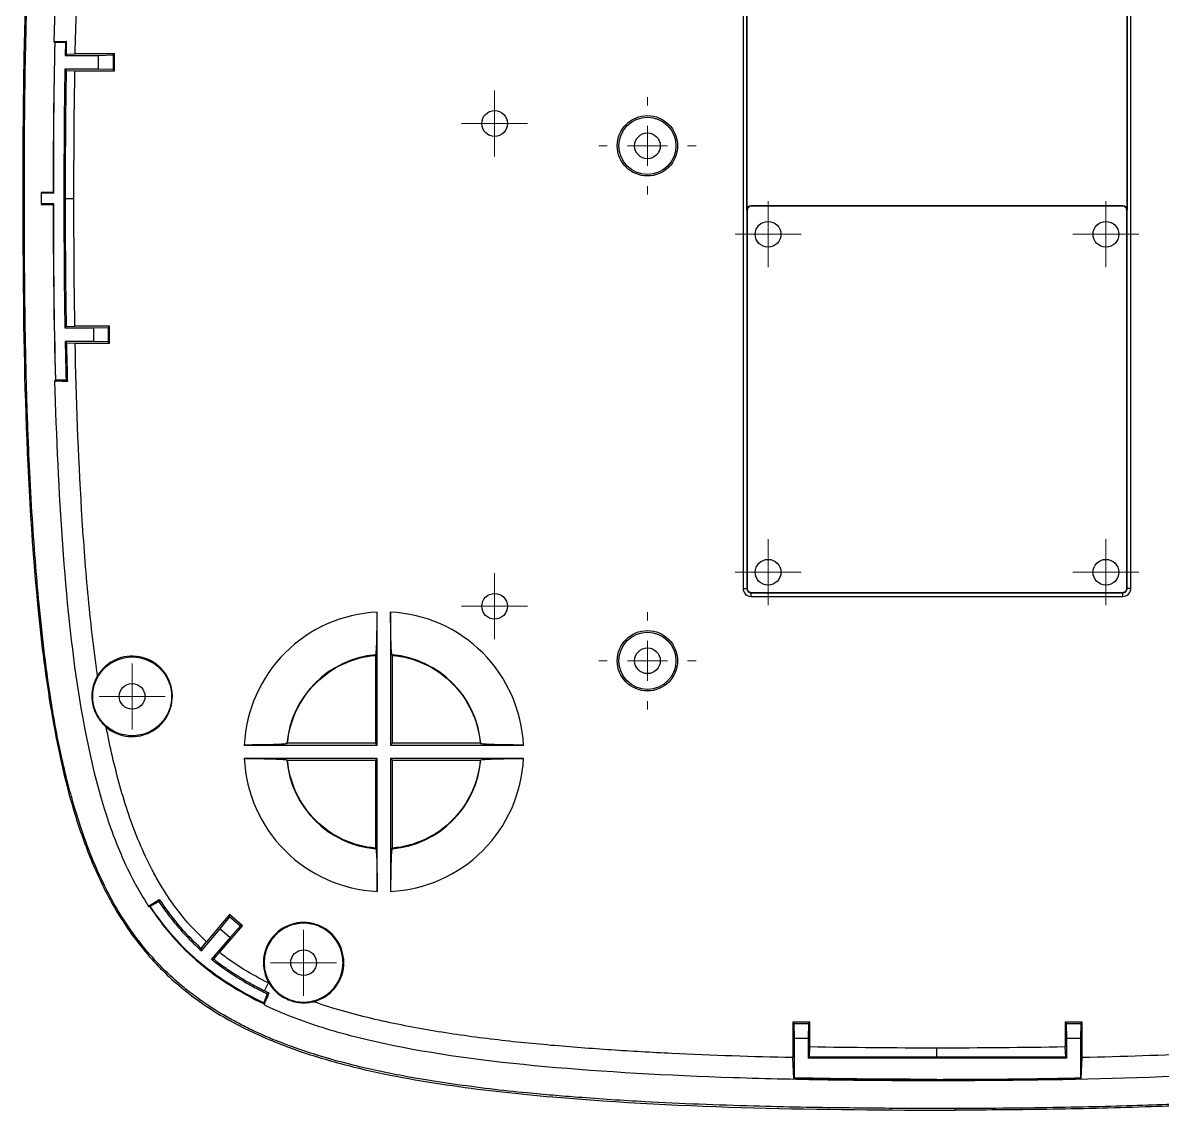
# Model space of a CAD drawing. Header units: millimetres. Extents: x 2884 to 3947, y -242 to 509.
# Drawn here: x 3382.5 to 3524.2, y 102.2 to 237.4 of the extents above; entities that cross this region are included whole.
import ezdxf

# ---------------------------------------------------------------- set-up
doc = ezdxf.new("R2010")
doc.units = ezdxf.units.MM
doc.header["$LTSCALE"] = 16.334999
doc.linetypes.add('点画线', pattern=[18, 12, -2, 2, -2])
doc.layers.add('中心线层', color=1, linetype='点画线', lineweight=18)
doc.layers.add('图框', color=7, linetype='Continuous', lineweight=18)

# ---------------------------------------------------------------- blocks, each defined once
blk = doc.blocks.new('SW_CENTERMARKSYMBOL_30')
at = {"layer": '图框', "color": 0}
for p, q in [((0, 0.5), (0, 0.82)), ((0, 0), (0, 0.5)), ((-0.5, 0), (-0.82, 0)), ((0, 0), (-0.5, 0)), ((0, 0), (0, -0.5)), ((0, 0), (0.5, 0)), ((0.5, 0), (0.82, 0)), ((0, -0.5), (0, -0.82))]:
    blk.add_line(p, q, dxfattribs=at)
blk = doc.blocks.new('SW_CENTERMARKSYMBOL_31')
at = {"layer": '图框', "color": 0}
for p, q in [((0, 0.5), (0, 0.82)), ((0, 0), (0, 0.5)), ((-0.5, 0), (-0.82, 0)), ((0, 0), (-0.5, 0)), ((0, 0), (0, -0.5)), ((0, 0), (0.5, 0)), ((0.5, 0), (0.82, 0)), ((0, -0.5), (0, -0.82))]:
    blk.add_line(p, q, dxfattribs=at)
blk = doc.blocks.new('SW_CENTERMARKSYMBOL_38')
at = {"layer": '图框', "color": 0}
for p, q in [((0, 1), (0, 1.21)), ((0, 0), (0, 0.5)), ((-1, 0), (-1.21, 0)), ((0, 0), (-0.5, 0)), ((0, 0), (0, -0.5)), ((0, 0), (0.5, 0)), ((1, 0), (1.21, 0)), ((0, -1), (0, -1.21))]:
    blk.add_line(p, q, dxfattribs=at)
blk = doc.blocks.new('SW_CENTERMARKSYMBOL_39')
at = {"layer": '图框', "color": 0}
for p, q in [((0, 1), (0, 1.21)), ((0, 0), (0, 0.5)), ((-1, 0), (-1.21, 0)), ((0, 0), (-0.5, 0)), ((0, 0), (0, -0.5)), ((0, 0), (0.5, 0)), ((1, 0), (1.21, 0)), ((0, -1), (0, -1.21))]:
    blk.add_line(p, q, dxfattribs=at)
blk = doc.blocks.new('SW_CENTERMARKSYMBOL_42')
at = {"layer": '图框', "color": 0}
for p, q in [((0, 0.5), (0, 0.82)), ((0, 0), (0, 0.5)), ((-0.5, 0), (-0.82, 0)), ((0, 0), (-0.5, 0)), ((0, 0), (0, -0.5)), ((0, 0), (0.5, 0)), ((0.5, 0), (0.82, 0)), ((0, -0.5), (0, -0.82))]:
    blk.add_line(p, q, dxfattribs=at)
blk = doc.blocks.new('SW_CENTERMARKSYMBOL_43')
at = {"layer": '图框', "color": 0}
for p, q in [((0, 0.5), (0, 0.82)), ((0, 0), (0, 0.5)), ((-0.5, 0), (-0.82, 0)), ((0, 0), (-0.5, 0)), ((0, 0), (0, -0.5)), ((0, 0), (0.5, 0)), ((0.5, 0), (0.82, 0)), ((0, -0.5), (0, -0.82))]:
    blk.add_line(p, q, dxfattribs=at)
blk = doc.blocks.new('SW_CENTERMARKSYMBOL_44')
at = {"layer": '图框', "color": 0}
for p, q in [((0, 0.5), (0, 0.82)), ((0, 0), (0, 0.5)), ((-0.5, 0), (-0.82, 0)), ((0, 0), (-0.5, 0)), ((0, 0), (0, -0.5)), ((0, 0), (0.5, 0)), ((0.5, 0), (0.82, 0)), ((0, -0.5), (0, -0.82))]:
    blk.add_line(p, q, dxfattribs=at)
blk = doc.blocks.new('SW_CENTERMARKSYMBOL_45')
at = {"layer": '图框', "color": 0}
for p, q in [((0, 0.5), (0, 0.82)), ((0, 0), (0, 0.5)), ((-0.5, 0), (-0.82, 0)), ((0, 0), (-0.5, 0)), ((0, 0), (0, -0.5)), ((0, 0), (0.5, 0)), ((0.5, 0), (0.82, 0)), ((0, -0.5), (0, -0.82))]:
    blk.add_line(p, q, dxfattribs=at)
blk = doc.blocks.new('SW_CENTERMARKSYMBOL_49')
at = {"layer": '图框', "color": 0}
for p, q in [((0, 0.5), (0, 0.82)), ((0, 0), (0, 0.5)), ((-0.5, 0), (-0.82, 0)), ((0, 0), (-0.5, 0)), ((0, 0), (0, -0.5)), ((0, 0), (0.5, 0)), ((0.5, 0), (0.82, 0)), ((0, -0.5), (0, -0.82))]:
    blk.add_line(p, q, dxfattribs=at)
blk = doc.blocks.new('SW_CENTERMARKSYMBOL_50')
at = {"layer": '图框', "color": 0}
for p, q in [((0, 0.5), (0, 0.82)), ((0, 0), (0, 0.5)), ((-0.5, 0), (-0.82, 0)), ((0, 0), (-0.5, 0)), ((0, 0), (0, -0.5)), ((0, 0), (0.5, 0)), ((0.5, 0), (0.82, 0)), ((0, -0.5), (0, -0.82))]:
    blk.add_line(p, q, dxfattribs=at)

msp = doc.modelspace()

# ---------------------------------------------------------------- linework, layer by layer
at = {"layer": '中心线层', "color": 7, "linetype": 'Continuous', "lineweight": 25}
for p, q in [((3472.07, 258.08), (3472.07, 167.08)), ((3472.52, 258.08), (3472.52, 167.08)), ((3472.54, 214.08), (3472.54, 258.08)), ((3519.81, 258.08), (3519.81, 214.08)), ((3519.83, 167.08), (3519.83, 258.08)), ((3520.27, 167.08), (3520.27, 258.08)), ((3386.38, 235), (3386.48, 235)), ((3386.48, 235), (3386.53, 234.94)), ((3386.53, 234.94), (3387.8, 234.94)), ((3387.8, 234.94), (3387.77, 233.32)), ((3387.8, 234.94), (3387.96, 235.1)), ((3387.93, 233.48), (3387.77, 233.32)), ((3387.77, 233.32), (3391.89, 233.32)), ((3387.93, 233.48), (3389.02, 233.53)), ((3393.89, 233.53), (3389.02, 233.53)), ((3391.89, 233.32), (3393.73, 233.37)), ((3391.89, 233.32), (3391.89, 231.62)), ((3393.73, 233.37), (3393.89, 233.53)), ((3393.73, 233.37), (3393.73, 231.57)), ((3393.89, 231.41), (3393.89, 233.53)), ((3391.89, 231.62), (3387.74, 231.62)), ((3387.74, 231.62), (3387.9, 231.46)), ((3387.9, 231.46), (3388.98, 231.41)), ((3388.98, 231.41), (3393.89, 231.41)), ((3393.73, 231.57), (3391.89, 231.62)), ((3393.73, 231.57), (3393.89, 231.41)), ((3386.29, 216.29), (3384.78, 216.29)), ((3384.78, 216.29), (3384.84, 216.24)), ((3384.78, 216.29), (3384.78, 214.79)), ((3384.84, 214.85), (3384.84, 216.24)), ((3384.84, 216.24), (3386.35, 216.24)), ((3386.29, 216.29), (3386.35, 216.24)), ((3387.62, 215.53), (3387.78, 215.53)), ((3387.78, 215.53), (3388.87, 215.54)), ((3384.84, 214.85), (3384.78, 214.79)), ((3384.78, 214.79), (3386.29, 214.79)), ((3386.35, 214.85), (3384.84, 214.85)), ((3386.35, 214.85), (3386.29, 214.79)), ((3472.57, 214.08), (3472.54, 214.08)), ((3472.57, 214.08), (3472.57, 167.08)), ((3519.27, 214.61), (3473.07, 214.61)), ((3473.07, 214.61), (3473.07, 214.58)), ((3519.27, 214.58), (3473.07, 214.58)), ((3519.27, 214.58), (3519.27, 214.61)), ((3519.77, 167.08), (3519.77, 214.08)), ((3519.81, 214.08), (3519.77, 214.08)), ((3387.74, 199.47), (3391.28, 199.47)), ((3387.9, 199.62), (3388.98, 199.67)), ((3393.28, 199.67), (3388.98, 199.67)), ((3391.28, 199.47), (3393.12, 199.51)), ((3391.28, 199.47), (3391.28, 197.77)), ((3393.12, 199.51), (3393.28, 199.67)), ((3393.12, 199.51), (3393.12, 197.72)), ((3393.28, 197.56), (3393.28, 199.67)), ((3391.28, 197.77), (3387.77, 197.77)), ((3387.93, 197.61), (3389.02, 197.56)), ((3389.02, 197.56), (3393.28, 197.56)), ((3393.12, 197.72), (3391.28, 197.77)), ((3393.12, 197.72), (3393.28, 197.56)), ((3386.56, 192.88), (3386.46, 192.88)), ((3386.61, 192.94), (3386.56, 192.88)), ((3387.89, 192.94), (3386.61, 192.94)), ((3387.89, 192.94), (3388.05, 192.78)), ((3472.07, 167.08), (3472.52, 167.08)), ((3472.52, 167.08), (3472.57, 167.08)), ((3473.07, 166.58), (3473.07, 166.52)), ((3473.07, 166.58), (3519.27, 166.58)), ((3473.07, 166.08), (3473.07, 166.52)), ((3473.07, 166.52), (3519.27, 166.52)), ((3473.07, 166.08), (3519.27, 166.08)), ((3519.27, 166.52), (3519.27, 166.58)), ((3519.27, 166.08), (3519.27, 166.52)), ((3519.77, 167.08), (3519.83, 167.08)), ((3520.27, 167.08), (3519.83, 167.08)), ((3426.56, 147.61), (3426.56, 164.13)), ((3428.24, 164.13), (3428.24, 147.61)), ((3426.39, 158.82), (3426.34, 158.75)), ((3426.34, 158.75), (3426.34, 147.83)), ((3428.46, 158.75), (3428.41, 158.82)), ((3428.46, 147.83), (3428.46, 158.75)), ((3410.05, 147.61), (3426.56, 147.61)), ((3415.42, 147.83), (3415.35, 147.78)), ((3426.34, 147.83), (3415.42, 147.83)), ((3426.56, 147.61), (3426.34, 147.83)), ((3428.46, 147.83), (3428.24, 147.61)), ((3428.24, 147.61), (3444.76, 147.61)), ((3439.38, 147.83), (3428.46, 147.83)), ((3439.45, 147.78), (3439.38, 147.83)), ((3426.56, 145.94), (3410.05, 145.94)), ((3426.34, 145.72), (3426.56, 145.94)), ((3426.56, 129.42), (3426.56, 145.94)), ((3428.24, 145.94), (3428.24, 129.42)), ((3428.24, 145.94), (3428.46, 145.72)), ((3444.76, 145.94), (3428.24, 145.94)), ((3415.35, 145.76), (3415.42, 145.72)), ((3415.42, 145.72), (3426.34, 145.72)), ((3426.34, 145.72), (3426.34, 134.8)), ((3428.46, 134.8), (3428.46, 145.72)), ((3428.46, 145.72), (3439.38, 145.72)), ((3439.38, 145.72), (3439.45, 145.76)), ((3426.34, 134.8), (3426.39, 134.72)), ((3428.41, 134.72), (3428.46, 134.8)), ((3398.13, 127.58), (3399.47, 128.43)), ((3398.15, 127.55), (3398.24, 127.6)), ((3398.24, 127.6), (3398.35, 127.57)), ((3398.35, 127.57), (3399.41, 128.18)), ((3408.22, 126.53), (3405.36, 123.17)), ((3407.03, 124.76), (3408.24, 126.27)), ((3408.24, 126.27), (3408.22, 126.53)), ((3409.83, 125.15), (3408.22, 126.53)), ((3408.24, 126.27), (3409.57, 125.13)), ((3404.71, 122.04), (3407.03, 124.76)), ((3406.98, 121.81), (3409.83, 125.15)), ((3407.03, 124.76), (3408.28, 123.7)), ((3409.57, 125.13), (3408.28, 123.7)), ((3409.57, 125.13), (3409.83, 125.15)), ((3408.28, 123.7), (3405.97, 120.99)), ((3404.69, 122.31), (3405.36, 123.17)), ((3412.57, 117.07), (3413.05, 118.04)), ((3412.88, 116.71), (3412.46, 115.56)), ((3412.46, 115.56), (3412.5, 115.44)), ((3412.5, 115.44), (3412.47, 115.35)), ((3478.25, 113.15), (3478.25, 108.77)), ((3478.41, 112.99), (3478.25, 113.15)), ((3480.37, 113.15), (3478.25, 113.15)), ((3478.46, 111.15), (3478.41, 112.99)), ((3478.41, 112.99), (3480.21, 112.99)), ((3480.21, 112.99), (3480.16, 111.15)), ((3480.21, 112.99), (3480.37, 113.15)), ((3480.37, 110.09), (3480.37, 113.15)), ((3512.11, 113.15), (3512.11, 110.09)), ((3512.27, 112.99), (3512.11, 113.15)), ((3514.23, 113.15), (3512.11, 113.15)), ((3512.32, 111.15), (3512.27, 112.99)), ((3512.27, 112.99), (3514.07, 112.99)), ((3514.07, 112.99), (3514.02, 111.15)), ((3514.07, 112.99), (3514.23, 113.15)), ((3514.23, 108.78), (3514.23, 113.15)), ((3478.46, 106.24), (3478.46, 111.15)), ((3480.16, 111.15), (3478.46, 111.15)), ((3480.16, 111.15), (3480.16, 108.71)), ((3514.02, 111.15), (3512.32, 111.15)), ((3512.32, 108.71), (3512.32, 111.15)), ((3514.02, 111.15), (3514.02, 106.25)), ((3480.31, 108.86), (3480.37, 110.09)), ((3496.17, 108.86), (3496.17, 109.95)), ((3512.17, 108.86), (3512.11, 110.09)), ((3478.37, 106.15), (3478.25, 108.77)), ((3480.16, 108.71), (3480.31, 108.86)), ((3512.32, 108.71), (3480.16, 108.71)), ((3512.17, 108.86), (3512.32, 108.71)), ((3514.11, 106.16), (3514.23, 108.78)), ((3478.37, 106.16), (3478.46, 106.24)), ((3496.17, 105.98), (3496.17, 106.06)), ((3514.02, 106.25), (3514.11, 106.16)), ((3498.42, 102.43), (3498.42, 102.23))]:
    msp.add_line(p, q, dxfattribs=at)
for points in [[(3386.38, 235.03), (3387.06, 235.06), (3387.96, 235.1)], [(3387.9, 199.62), (3387.82, 199.54), (3387.74, 199.47)], [(3387.77, 197.77), (3387.84, 197.7), (3387.89, 197.65), (3387.93, 197.61)], [(3388.05, 192.78), (3387.37, 192.81), (3386.46, 192.85)], [(3404.69, 122.31), (3404.7, 122.18), (3404.71, 122.04)], [(3405.97, 120.99), (3406.1, 121), (3406.24, 121.01)], [(3406.24, 121.01), (3406.61, 121.41), (3406.98, 121.81)]]:
    msp.add_lwpolyline(points, dxfattribs=at)
for centre, radius in [((3441.17, 224.85), 1.6), ((3460.17, 222.08), 3.75), ((3460.17, 222.08), 3.55), ((3460.17, 222.08), 1.6), ((3475.17, 211.08), 1.6), ((3517.17, 211.08), 1.6), ((3475.17, 169.08), 1.6), ((3517.17, 169.08), 1.6), ((3441.17, 164.85), 1.6), ((3460.17, 158.08), 3.75), ((3460.17, 158.08), 3.55), ((3460.17, 158.08), 1.6), ((3396.1, 153.66), 4.9), ((3396.1, 153.66), 1.6), ((3417.42, 120.56), 1.6)]:
    msp.add_circle(centre, radius, dxfattribs=at)
for centre, radius, start, end in [((3473.07, 214.08), 0.535, 90, 180), ((3473.07, 214.08), 0.5, 90, 180), ((3519.27, 214.08), 0.535, 0, 90), ((3519.27, 214.08), 0.5, 0, 90), ((3473.07, 167.08), 1, 180, 270), ((3473.07, 167.08), 0.554, 180, 270), ((3519.27, 167.08), 1, 270, 0), ((3519.27, 167.08), 0.554, 270, 0), ((3427.4, 146.77), 12.09, 94.7974, 175.2026), ((3427.4, 146.77), 12.09, 4.7974, 85.2026), ((3396.1, 153.66), 5, 229.809, 149.2984), ((3427.4, 146.77), 12.09, 184.7974, 265.2026), ((3427.4, 146.77), 12.09, 274.7974, 355.2026), ((3417.42, 120.56), 5, 284.1057, 210.7926)]:
    msp.add_arc(centre, radius, start, end, dxfattribs=at)
for points, knots in [([(3496.17, 328.86), (3495.07, 328.86), (3492.88, 328.86), (3489.59, 328.84), (3486.3, 328.81), (3483.01, 328.77), (3479.72, 328.71), (3476.44, 328.64), (3473.15, 328.55), (3469.87, 328.45), (3466.59, 328.32), (3463.31, 328.18), (3460.03, 328.02), (3455.39, 327.75), (3449.41, 327.32), (3442.08, 326.63), (3434.77, 325.69), (3428.34, 324.58), (3421.09, 322.92), (3415.11, 321.03), (3409.76, 318.57), (3406.46, 316.73), (3403.34, 314.59), (3401.27, 312.83), (3399.94, 311.56), (3399.15, 310.75), (3398.01, 309.51), (3396.61, 307.79), (3395, 305.53), (3393.29, 302.68), (3391.56, 299.2), (3389.91, 295.09), (3388.42, 290.36), (3387.1, 285.01), (3385.97, 279.06), (3385.03, 272.53), (3384.31, 265.91), (3383.76, 259.38), (3383.36, 253.13), (3383.05, 246.87), (3382.83, 240.61), (3382.66, 234.35), (3382.56, 228.08), (3382.51, 221.81), (3382.51, 217.63), (3382.51, 215.54)], [0, 0, 0, 0, 5647.448412, 11296.266433, 16945.716467, 22595.078932, 28243.653683, 33890.761454, 39535.745327, 45178.051871, 50817.744196, 56454.696686, 62088.778246, 67719.952771, 80372.149444, 93013.023365, 105651.425406, 118308.919761, 126610.111389, 143959.469731, 150472.331505, 156935.868927, 163404.644272, 169910.091216, 170916.939285, 172867.736218, 175751.54277, 179562.596435, 184308.128772, 190015.831931, 196707.154466, 204297.670813, 212799.190078, 222245.228827, 232655.007889, 243983.143665, 256216.797743, 266976.826112, 277732.542681, 288487.575413, 299243.962395, 310002.763189, 320764.947073, 331530.832245, 342300.346637, 342300.346637, 342300.346637, 342300.346637]), ([(3609.84, 215.54), (3609.84, 216.62), (3609.84, 218.73), (3609.83, 221.86), (3609.81, 224.89), (3609.78, 227.81), (3609.74, 230.64), (3609.69, 233.37), (3609.63, 236), (3609.57, 238.53), (3609.49, 240.96), (3609.42, 243.29), (3609.33, 245.52), (3609.24, 247.65), (3609.15, 249.68), (3609.05, 251.61), (3608.95, 253.44), (3608.85, 255.18), (3608.74, 256.81), (3608.63, 258.35), (3608.53, 259.78), (3608.43, 261.12), (3608.33, 262.36), (3608.23, 263.5), (3608.13, 264.54), (3607.85, 267.57), (3607.31, 272.63), (3606.53, 277.94), (3605.7, 282.64), (3605.02, 285.89), (3604, 289.93), (3602.82, 293.94), (3601.07, 298.63), (3598.7, 303.45), (3595.74, 307.93), (3593.18, 310.84), (3591.39, 312.52), (3590.55, 313.26), (3589.51, 314.12), (3588.25, 315.07), (3586.75, 316.12), (3584.99, 317.21), (3582.97, 318.34), (3580.68, 319.46), (3578.13, 320.54), (3575.31, 321.58), (3572.22, 322.55), (3568.86, 323.46), (3565.24, 324.29), (3561.35, 325.04), (3557.23, 325.7), (3552.86, 326.3), (3548.26, 326.82), (3543.41, 327.26), (3538.33, 327.66), (3533.01, 327.99), (3527.45, 328.26), (3521.66, 328.48), (3515.62, 328.65), (3509.35, 328.77), (3502.84, 328.85), (3498.42, 328.86), (3496.17, 328.86)], [0, 0, 0, 0, 8143.010588, 16037.098312, 23681.668755, 31076.241381, 38220.437258, 45113.967347, 51756.621428, 58148.257687, 64288.798747, 70178.432331, 75817.33738, 81205.62497, 86343.418752, 91230.847033, 95868.035813, 100255.102912, 104392.153286, 108279.275562, 111916.53977, 115303.996226, 118441.675464, 121329.589118, 123967.731601, 126356.08256, 144431.066829, 162501.202985, 167056.932915, 180559.912726, 187700.427862, 198628.154184, 212177.78616, 225667.392308, 239186.33339, 252750.116254, 254967.098162, 257776.50023, 261178.978586, 265178.885643, 269786.25013, 275023.671924, 280880.649314, 287318.339712, 294320.443009, 301900.429192, 310074.611589, 318858.779937, 328257.654104, 338254.964344, 348819.018473, 359944.179398, 371646.434158, 383931.079783, 396803.65917, 410267.507361, 424325.148631, 438978.443712, 454228.833916, 470078.06469, 486527.28301, 503577.276808, 503577.276808, 503577.276808, 503577.276808]), ([(3382.7, 215.54), (3382.7, 216.49), (3382.7, 218.54), (3382.71, 221.87), (3382.74, 225.69), (3382.8, 230.79), (3382.92, 237), (3383.12, 243.32), (3383.37, 249.52), (3383.67, 254.97), (3384.02, 260.06), (3384.5, 265.77), (3385.1, 271.61), (3386, 278), (3386.95, 283.3), (3388.15, 288.54), (3389.64, 293.7), (3391.54, 298.74), (3393.66, 302.99), (3396.53, 307.53), (3399.66, 311.2), (3403.35, 314.33), (3407.29, 317.05), (3411.96, 319.46), (3416.43, 321.16), (3419.83, 322.25), (3422.82, 323.08), (3426.25, 323.9), (3429.69, 324.61), (3434.29, 325.41), (3440.07, 326.2), (3445.69, 326.77), (3450.35, 327.18), (3454.67, 327.5), (3460.02, 327.83), (3466.03, 328.11), (3472.05, 328.33), (3478.08, 328.48), (3484.11, 328.59), (3490.14, 328.65), (3494.16, 328.66), (3496.17, 328.66)], [0, 0, 0, 0, 4387.006254, 9549.591619, 15487.247796, 22199.404971, 33267.005772, 44380.144644, 51648.930666, 62115.839396, 69772.169166, 75418.862454, 88754.267139, 97107.076499, 105452.693254, 113782.849073, 122107.394759, 130448.760317, 138824.50929, 144136.260953, 155455.997775, 161042.682411, 166607.126494, 177732.622474, 185406.302929, 188849.223117, 194352.408547, 199811.346452, 205254.236835, 210687.614209, 221543.085304, 232400.800958, 236993.078718, 243267.703829, 252591.777148, 261925.403308, 271268.081182, 280619.119769, 289975.906265, 299334.666793, 308691.418961, 308691.418961, 308691.418961, 308691.418961]), ([(3496.17, 328.66), (3497.23, 328.66), (3499.3, 328.66), (3502.3, 328.64), (3505.13, 328.62), (3507.78, 328.59), (3510.25, 328.55), (3512.55, 328.51), (3514.66, 328.47), (3516.6, 328.42), (3518.36, 328.37), (3519.95, 328.33), (3521.35, 328.28), (3522.58, 328.24), (3523.64, 328.2), (3525.96, 328.12), (3530.99, 327.9), (3536.9, 327.56), (3542.3, 327.15), (3547.02, 326.74), (3551.84, 326.24), (3556.54, 325.61), (3559.53, 325.15), (3562.92, 324.55), (3566.18, 323.89), (3570.13, 322.93), (3573.86, 321.87), (3577.41, 320.63), (3580.67, 319.25), (3583.56, 317.83), (3586.61, 316.02), (3589.1, 314.22), (3590.9, 312.7), (3592.59, 311.12), (3594.76, 308.77), (3597.57, 304.95), (3599.88, 300.72), (3601.6, 296.67), (3602.79, 293.31), (3603.7, 290.26), (3604.45, 287.38), (3605.25, 283.92), (3606.11, 279.46), (3606.77, 275.03), (3607.22, 271.49), (3607.54, 268.57), (3607.98, 264.18), (3608.44, 258.61), (3608.84, 252.15), (3609.12, 246.05), (3609.33, 239.96), (3609.49, 233.86), (3609.59, 227.75), (3609.64, 221.65), (3609.64, 217.58), (3609.64, 215.54)], [0, 0, 0, 0, 6987.179787, 13583.468897, 19789.082931, 25604.243077, 31029.168412, 36064.069713, 40709.144758, 44964.574974, 48830.523336, 52307.133334, 55394.530179, 58092.827725, 60402.105506, 62322.428227, 73434.246326, 93491.186156, 101282.438555, 109074.512409, 124671.82329, 133229.756629, 140267.771286, 144595.143556, 155834.001574, 162173.343511, 171369.511183, 181338.771287, 186884.232554, 194683.311592, 202470.975241, 210233.616268, 214898.521399, 217985.236236, 225447.404887, 235877.922213, 249179.415352, 256999.809514, 264831.885209, 272646.483271, 277974.442259, 284359.383558, 296080.323932, 307812.191106, 313884.946304, 319544.154505, 327112.159946, 342960.320253, 356336.639742, 369716.715903, 383101.931549, 396492.331226, 409886.235861, 423281.161515, 436674.301845, 436674.301845, 436674.301845, 436674.301845]), ([(3398.54, 304.12), (3398.01, 303.33), (3397.47, 302.49), (3396.97, 301.61), (3396.45, 300.69), (3395.95, 299.73), (3395.47, 298.73), (3394.52, 296.73), (3393.67, 294.57), (3392.9, 292.23), (3391.38, 287.55), (3390.2, 282.16), (3389.3, 276.17), (3388.39, 270.18), (3387.76, 263.61), (3387.29, 256.59), (3386.84, 249.74), (3386.55, 242.44), (3386.38, 235)], [0, 0, 0, 0, 3095.818646, 3095.818646, 3095.818646, 6354.888638, 6354.888638, 6354.888638, 12873.028621, 12873.028621, 12873.028621, 25909.308589, 25909.308589, 25909.308589, 38945.588556, 38945.588556, 38945.588556, 51671.697976, 51671.697976, 51671.697976, 51671.697976]), ([(3389.02, 233.53), (3389.11, 237.17), (3389.33, 245.4), (3389.95, 258.22), (3390.92, 267.37), (3391.41, 271.95)], [0, 0, 0, 0, 8045.721407, 18206.88455, 28383.744535, 28383.744535, 28383.744535, 28383.744535]), ([(3387.93, 233.48), (3387.94, 233.75), (3387.94, 234.29), (3387.95, 234.83), (3387.96, 235.1)], [0, 0, 0, 0, 10270.397941, 20454.556596, 20454.556596, 20454.556596, 20454.556596]), ([(3388.87, 215.54), (3388.87, 217.02), (3388.87, 219.97), (3388.89, 225.26), (3388.95, 229.07), (3388.98, 231.41)], [0, 0, 0, 0, 7952.079044, 15904.163783, 28508.827656, 28508.827656, 28508.827656, 28508.827656]), ([(3382.7, 215.54), (3382.66, 215.54), (3382.6, 215.54), (3382.52, 215.54), (3382.51, 215.54), (3382.51, 215.54)], [0, 0, 0, 0, 10237.412736, 10237.412736, 20474.825473, 20474.825473, 20474.825473, 20474.825473]), ([(3382.51, 215.54), (3382.52, 198.7), (3382.73, 181.85), (3384.74, 160.91), (3385.25, 156.73), (3386.61, 148.4), (3387.46, 144.26), (3389.21, 138.18), (3389.88, 136.17), (3391.43, 132.23), (3392.31, 130.31), (3394.32, 126.61), (3395.46, 124.84), (3397.4, 122.31), (3398.09, 121.49), (3399.53, 119.94), (3400.27, 119.19), (3402.61, 117.08), (3404.28, 115.82), (3407.83, 113.55), (3409.72, 112.54), (3412.6, 111.23), (3413.57, 110.82), (3415.52, 110.06), (3418.48, 108.99), (3421.51, 108.14), (3427.63, 106.62), (3431.79, 105.87), (3440.08, 104.69), (3444.23, 104.24), (3456.7, 103.16), (3465.03, 102.76), (3481.71, 102.3), (3490.06, 102.25), (3498.42, 102.23)], [0, 0, 0, 0, 34938.361044, 34938.361044, 43672.951305, 43672.951305, 52407.541566, 52407.541566, 56774.836696, 56774.836696, 61142.131827, 61142.131827, 65509.426957, 65509.426957, 67693.074523, 67693.074523, 69876.722088, 69876.722088, 74244.017218, 74244.017218, 78611.312349, 78611.312349, 80794.959914, 80794.959914, 82978.607479, 87345.90261, 87345.90261, 96080.492871, 96080.492871, 104815.083132, 104815.083132, 122284.263654, 122284.263654, 139753.444176, 139753.444176, 139753.444176, 139753.444176]), ([(3498.41, 102.43), (3497.02, 102.43), (3494.1, 102.44), (3489.51, 102.46), (3484.5, 102.51), (3479.08, 102.59), (3470.81, 102.78), (3461.58, 103.14), (3453.26, 103.68), (3448.39, 104.08), (3443.19, 104.55), (3436.96, 105.28), (3429.74, 106.44), (3424, 107.67), (3418.74, 109.12), (3414.4, 110.65), (3411.14, 112.09), (3408.89, 113.24), (3406.7, 114.48), (3404.5, 115.93), (3402.51, 117.47), (3400.66, 119.08), (3398.61, 121.15), (3396.34, 123.96), (3394.34, 126.96), (3392.33, 130.66), (3390.44, 135.09), (3389.05, 139.38), (3388.02, 143.15), (3387.05, 147.25), (3386.06, 152.58), (3385.18, 158.84), (3384.55, 164.83), (3384.04, 170.73), (3383.62, 176.74), (3383.27, 183.35), (3383, 190.55), (3382.82, 198.35), (3382.72, 206.75), (3382.71, 212.55), (3382.7, 215.54)], [0, 0, 0, 0, 6436.8101, 13518.916794, 21245.565274, 29615.878781, 38628.986719, 59491.98887, 72350.139409, 77210.07687, 82128.012602, 96520.317448, 106220.480906, 115936.514826, 123689.428184, 131424.622524, 137246.86056, 140165.665305, 143084.07543, 148907.37306, 152357.642631, 154708.669391, 160244.230845, 165812.010298, 171382.020957, 176926.274041, 185273.47699, 193631.847371, 197779.048388, 203364.421928, 213105.072739, 222854.5865, 232594.519662, 240976.747175, 250269.267641, 260474.398816, 271594.428159, 283630.899075, 296583.775768, 310450.604238, 310450.604238, 310450.604238, 310450.604238]), ([(3388.98, 199.67), (3388.96, 201.15), (3388.91, 204.1), (3388.87, 209.39), (3388.87, 213.2), (3388.87, 215.54)], [0, 0, 0, 0, 7969.419808, 15938.834702, 28563.718248, 28563.718248, 28563.718248, 28563.718248]), ([(3609.64, 215.54), (3609.64, 214.57), (3609.64, 212.49), (3609.63, 209.19), (3609.6, 205.21), (3609.55, 200.68), (3609.45, 195.62), (3609.27, 189.03), (3608.99, 181.62), (3608.52, 173.51), (3608.06, 167.71), (3607.62, 163.2), (3607.17, 159.09), (3606.46, 153.8), (3605.51, 148.37), (3604.61, 144.34), (3603.9, 141.56), (3603.15, 138.91), (3602.18, 135.97), (3601.15, 133.35), (3600.31, 131.45), (3598.97, 128.65), (3597.14, 125.51), (3594.64, 122.21), (3592.56, 119.91), (3590.26, 117.8), (3586.98, 115.26), (3583.4, 113.14), (3579.66, 111.39), (3576.77, 110.24), (3573.84, 109.24), (3571.07, 108.42), (3568.11, 107.65), (3564.16, 106.76), (3559.01, 105.82), (3553.83, 105.1), (3549.82, 104.64), (3547.56, 104.41), (3546.07, 104.27), (3544.83, 104.15), (3543.1, 104), (3540.86, 103.82), (3538.13, 103.62), (3534.9, 103.41), (3531.17, 103.21), (3526.94, 103.01), (3522.2, 102.83), (3516.97, 102.67), (3511.23, 102.55), (3504.99, 102.46), (3500.66, 102.44), (3498.41, 102.43)], [0, 0, 0, 0, 6199.839712, 13193.31999, 20979.900362, 31532.223414, 41946.762709, 53177.509507, 73376.7813, 89100.401505, 104800.189012, 110341.052177, 117927.671729, 131080.848681, 144225.005836, 152947.05866, 157346.420147, 162401.147307, 170450.486687, 177018.520632, 180315.516488, 183625.491926, 196770.945676, 203307.100084, 209868.746746, 216488.117831, 223098.962939, 236213.129923, 242794.296137, 249377.833, 255940.258796, 262450.661447, 267764.49555, 275349.059221, 288190.692928, 301015.618398, 308588.088644, 313842.897255, 315433.467548, 318075.325483, 321769.057582, 326515.591135, 332316.240248, 339172.687724, 347086.86142, 356060.672624, 366095.618761, 377193.807344, 389355.337306, 402577.0381, 416852.79354, 416852.79354, 416852.79354, 416852.79354]), ([(3609.84, 215.54), (3609.84, 214.43), (3609.84, 212.22), (3609.83, 208.93), (3609.81, 205.71), (3609.77, 202.54), (3609.72, 199.42), (3609.66, 196.37), (3609.59, 193.37), (3609.5, 190.43), (3609.41, 187.55), (3609.3, 184.73), (3609.18, 181.96), (3609.05, 179.25), (3608.9, 176.6), (3608.73, 174.01), (3608.55, 171.48), (3608.36, 169.01), (3608.15, 166.59), (3607.92, 164.24), (3607.68, 161.95), (3607.42, 159.72), (3607.15, 157.55), (3606.86, 155.44), (3606.55, 153.39), (3606.22, 151.4), (3605.88, 149.47), (3605.51, 147.6), (3605.13, 145.79), (3604.73, 144.04), (3604.31, 142.35), (3603.87, 140.72), (3603.41, 139.15), (3602.93, 137.64), (3602.44, 136.19), (3601.93, 134.8), (3601.41, 133.49), (3600.88, 132.23), (3600.34, 131.05), (3599.8, 129.93), (3599.26, 128.88), (3598.72, 127.9), (3598.19, 126.98), (3597.66, 126.12), (3597.15, 125.32), (3596.64, 124.59), (3596.16, 123.91), (3595.69, 123.29), (3595.25, 122.72), (3594.84, 122.21), (3594.46, 121.76), (3594.11, 121.35), (3593.8, 121), (3593.52, 120.69), (3593.28, 120.44), (3593.08, 120.23), (3592.92, 120.06), (3592.8, 119.94), (3592.72, 119.86), (3591.74, 118.87), (3589.75, 117.08), (3586.49, 114.74), (3583.03, 112.74), (3579.43, 111.05), (3575.81, 109.66), (3572.22, 108.53), (3568.67, 107.58), (3565.09, 106.77), (3560.31, 105.85), (3554.3, 104.94), (3548.46, 104.29), (3542.02, 103.69), (3536.45, 103.29), (3529.37, 102.91), (3523.29, 102.66), (3516.7, 102.46), (3510.61, 102.34), (3504.51, 102.26), (3500.45, 102.24), (3498.42, 102.23)], [0, 0, 0, 0, 11111.662962, 22031.473346, 32759.486641, 43295.786955, 53640.483645, 63793.707746, 73755.608247, 83526.507698, 93109.126332, 102503.124334, 111707.059714, 120719.748571, 129540.248994, 138167.843144, 146602.017958, 154842.444919, 162888.941741, 170740.242928, 178396.651555, 185859.685743, 193130.877228, 200211.747808, 207103.379746, 213805.988044, 220321.017819, 226650.082975, 232794.82161, 238756.836834, 244538.423177, 250153.59086, 255599.880869, 260869.457037, 265956.254502, 270855.72106, 275564.571169, 280080.554905, 284402.244032, 288525.517804, 292449.305847, 296176.994619, 299711.328753, 303054.373409, 306207.623414, 309172.183009, 311944.544159, 314521.165556, 316899.507768, 319077.847482, 321055.110489, 322830.723836, 324404.486948, 325776.461089, 326946.823673, 327915.68382, 328683.588788, 329251.001327, 329618.240648, 329785.50323, 343082.466723, 356341.358521, 369634.842447, 382866.377055, 396001.60126, 408216.880602, 420410.800085, 432603.689503, 444792.659618, 469009.145593, 493161.04094, 503314.637251, 533519.088714, 548836.277736, 573963.870496, 594232.41123, 614497.76559, 634759.985478, 655018.619499, 655018.619499, 655018.619499, 655018.619499]), ([(3387.93, 197.61), (3387.94, 197.19), (3387.96, 196.34), (3388, 194.74), (3388.03, 193.55), (3388.05, 192.78)], [0, 0, 0, 0, 7480.24329, 14960.504307, 28602.68085, 28602.68085, 28602.68085, 28602.68085]), ([(3391.8, 156.21), (3391.31, 159.64), (3390.92, 163.07), (3390.28, 169.95), (3390.03, 173.4), (3389.41, 183.74), (3389.16, 190.65), (3389.02, 197.56)], [0, 0, 0, 0, 7166.643734, 7166.643734, 14333.287467, 14333.287467, 28666.574934, 28666.574934, 28666.574934, 28666.574934]), ([(3386.46, 192.88), (3386.66, 185.85), (3386.96, 178.98), (3387.43, 172.53), (3387.9, 165.92), (3388.54, 159.73), (3389.43, 154.08), (3390.31, 148.42), (3391.45, 143.32), (3392.9, 138.86), (3393.63, 136.64), (3394.44, 134.57), (3395.33, 132.65), (3395.78, 131.68), (3396.25, 130.76), (3396.75, 129.87), (3397.2, 129.07), (3397.68, 128.29), (3398.15, 127.55)], [0, 0, 0, 0, 12947.700233, 12947.700233, 12947.700233, 26210.086302, 26210.086302, 26210.086302, 39472.472372, 39472.472372, 39472.472372, 46103.665407, 46103.665407, 46103.665407, 49419.261925, 49419.261925, 49419.261925, 52422.22441, 52422.22441, 52422.22441, 52422.22441]), ([(3472.57, 167.08), (3472.57, 167.06), (3472.57, 167.02), (3472.59, 166.95), (3472.61, 166.88), (3472.65, 166.8), (3472.71, 166.72), (3472.79, 166.66), (3472.88, 166.61), (3472.98, 166.58), (3473.04, 166.58), (3473.07, 166.58)], [0, 0, 0, 0, 6295.468354, 12552.469822, 18871.212688, 29057.479261, 39297.417417, 49483.708096, 59723.670482, 69138.924494, 78580.326589, 78580.326589, 78580.326589, 78580.326589]), ([(3519.27, 166.58), (3519.29, 166.58), (3519.33, 166.58), (3519.4, 166.59), (3519.47, 166.62), (3519.55, 166.66), (3519.63, 166.72), (3519.69, 166.8), (3519.74, 166.89), (3519.77, 166.98), (3519.77, 167.05), (3519.77, 167.08)], [0, 0, 0, 0, 6382.411263, 12725.824397, 19131.831603, 29458.77455, 39840.130303, 50167.097688, 60548.478005, 70093.7604, 79665.551996, 79665.551996, 79665.551996, 79665.551996]), ([(3426.56, 164.13), (3422.25, 163.92), (3418.17, 162.11), (3412.06, 156.01), (3410.25, 151.92), (3410.05, 147.61)], [0, 0, 0, 0, 18459.094999, 18459.094999, 36918.189998, 36918.189998, 36918.189998, 36918.189998]), ([(3426.39, 158.82), (3426.4, 158.84), (3426.41, 158.89), (3426.43, 159.02), (3426.44, 159.06), (3426.45, 159.18), (3426.45, 159.24), (3426.47, 159.45), (3426.48, 159.62), (3426.5, 160.01), (3426.51, 160.24), (3426.52, 160.72), (3426.53, 160.98), (3426.54, 161.55), (3426.55, 161.85), (3426.56, 162.47), (3426.56, 162.79), (3426.56, 163.45), (3426.56, 163.79), (3426.56, 164.13)], [0, 0, 0, 0, 9696.769977, 9696.769977, 14545.154965, 14545.154965, 19393.539954, 19393.539954, 29090.309931, 29090.309931, 38787.079908, 38787.079908, 48483.849885, 48483.849885, 58180.619862, 58180.619862, 67877.389838, 67877.389838, 77574.159815, 77574.159815, 77574.159815, 77574.159815]), ([(3428.41, 158.82), (3428.4, 158.84), (3428.39, 158.89), (3428.37, 159.02), (3428.37, 159.06), (3428.36, 159.18), (3428.35, 159.24), (3428.33, 159.45), (3428.32, 159.62), (3428.31, 160.01), (3428.3, 160.24), (3428.28, 160.72), (3428.27, 160.98), (3428.26, 161.55), (3428.25, 161.85), (3428.25, 162.47), (3428.24, 162.79), (3428.24, 163.45), (3428.24, 163.79), (3428.24, 164.13)], [0, 0, 0, 0, 9702.09924, 9702.09924, 14553.148861, 14553.148861, 19404.198481, 19404.198481, 29106.297721, 29106.297721, 38808.396962, 38808.396962, 48510.496202, 48510.496202, 58212.595443, 58212.595443, 67914.694683, 67914.694683, 77616.793924, 77616.793924, 77616.793924, 77616.793924]), ([(3444.76, 147.61), (3444.55, 151.92), (3442.74, 156.01), (3436.63, 162.11), (3432.55, 163.92), (3428.24, 164.13)], [0, 0, 0, 0, 18596.157089, 18596.157089, 37192.314177, 37192.314177, 37192.314177, 37192.314177]), ([(3415.42, 147.83), (3415.55, 149.22), (3415.92, 150.59), (3417.1, 153.13), (3417.91, 154.29), (3419.89, 156.26), (3421.05, 157.08), (3423.58, 158.26), (3424.95, 158.63), (3426.34, 158.75)], [0, 0, 0, 0, 9248.329028, 9248.329028, 18496.658057, 18496.658057, 27744.987085, 27744.987085, 36993.316113, 36993.316113, 36993.316113, 36993.316113]), ([(3428.46, 158.75), (3429.85, 158.63), (3431.22, 158.26), (3433.75, 157.08), (3434.91, 156.26), (3436.89, 154.29), (3437.7, 153.13), (3438.89, 150.59), (3439.25, 149.22), (3439.38, 147.83)], [0, 0, 0, 0, 9288.777526, 9288.777526, 18577.555053, 18577.555053, 27866.332579, 27866.332579, 37155.110106, 37155.110106, 37155.110106, 37155.110106]), ([(3392.88, 149.84), (3392.7, 150), (3392.53, 150.17), (3392.28, 150.46), (3392.2, 150.57), (3392.03, 150.79), (3391.95, 150.91), (3391.8, 151.15), (3391.73, 151.29), (3391.6, 151.56), (3391.53, 151.71), (3391.41, 152.01), (3391.36, 152.17), (3391.27, 152.5), (3391.24, 152.67), (3391.18, 153.01), (3391.16, 153.17), (3391.14, 153.51), (3391.13, 153.68), (3391.15, 154.17), (3391.19, 154.48), (3391.31, 155.05), (3391.39, 155.31), (3391.58, 155.79), (3391.69, 156.01), (3391.8, 156.21)], [0, 0, 0, 0, 12598.546083, 12598.546083, 18897.819125, 18897.819125, 25197.092167, 25197.092167, 31496.365209, 31496.365209, 37795.63825, 37795.63825, 44094.911292, 44094.911292, 50394.184334, 50394.184334, 56693.457376, 56693.457376, 62992.730417, 62992.730417, 75591.276501, 75591.276501, 88189.822584, 88189.822584, 100788.368668, 100788.368668, 100788.368668, 100788.368668]), ([(3405.36, 123.17), (3404.42, 124.02), (3403.55, 124.91), (3401.93, 126.81), (3401.19, 127.81), (3400.15, 129.37), (3399.82, 129.9), (3399.18, 130.99), (3398.88, 131.54), (3398.01, 133.2), (3397.48, 134.33), (3396.04, 137.78), (3395.25, 140.14), (3393.91, 144.94), (3393.35, 147.38), (3392.88, 149.84)], [0, 0, 0, 0, 7636.22907, 7636.22907, 15272.45814, 15272.45814, 19090.572675, 19090.572675, 22908.68721, 22908.68721, 30544.91628, 30544.91628, 45817.374421, 45817.374421, 61089.832561, 61089.832561, 61089.832561, 61089.832561]), ([(3415.35, 147.78), (3415.33, 147.77), (3415.28, 147.76), (3415.16, 147.74), (3415.11, 147.74), (3415, 147.73), (3414.94, 147.72), (3414.72, 147.71), (3414.55, 147.7), (3414.16, 147.68), (3413.94, 147.67), (3413.45, 147.65), (3413.19, 147.65), (3412.63, 147.63), (3412.32, 147.63), (3411.7, 147.62), (3411.38, 147.62), (3410.72, 147.61), (3410.38, 147.61), (3410.05, 147.61)], [0, 0, 0, 0, 9676.772231, 9676.772231, 14515.158347, 14515.158347, 19353.544463, 19353.544463, 29030.316694, 29030.316694, 38707.088925, 38707.088925, 48383.861157, 48383.861157, 58060.633388, 58060.633388, 67737.405619, 67737.405619, 77414.17785, 77414.17785, 77414.17785, 77414.17785]), ([(3444.76, 147.61), (3444.42, 147.61), (3444.09, 147.61), (3443.59, 147.61), (3443.43, 147.62), (3443.11, 147.62), (3442.95, 147.62), (3442.48, 147.63), (3442.18, 147.63), (3441.62, 147.65), (3441.35, 147.65), (3440.86, 147.67), (3440.65, 147.68), (3440.25, 147.7), (3440.08, 147.71), (3439.8, 147.73), (3439.69, 147.74), (3439.52, 147.76), (3439.47, 147.77), (3439.45, 147.78)], [0, 0, 0, 0, 9755.543821, 9755.543821, 14633.315732, 14633.315732, 19511.087643, 19511.087643, 29266.631464, 29266.631464, 39022.175285, 39022.175285, 48777.719107, 48777.719107, 58533.262928, 58533.262928, 68288.806749, 68288.806749, 78044.350571, 78044.350571, 78044.350571, 78044.350571]), ([(3410.05, 145.94), (3410.38, 145.94), (3410.72, 145.94), (3411.21, 145.93), (3411.37, 145.93), (3411.69, 145.93), (3411.85, 145.93), (3412.32, 145.92), (3412.62, 145.91), (3413.18, 145.9), (3413.45, 145.89), (3413.94, 145.88), (3414.16, 145.87), (3414.55, 145.85), (3414.72, 145.84), (3415, 145.82), (3415.12, 145.81), (3415.28, 145.79), (3415.33, 145.77), (3415.35, 145.76)], [0, 0, 0, 0, 9672.62838, 9672.62838, 14508.94257, 14508.94257, 19345.25676, 19345.25676, 29017.88514, 29017.88514, 38690.51352, 38690.51352, 48363.1419, 48363.1419, 58035.77028, 58035.77028, 67708.39866, 67708.39866, 77381.02704, 77381.02704, 77381.02704, 77381.02704]), ([(3410.05, 145.94), (3410.25, 141.62), (3412.06, 137.54), (3418.17, 131.43), (3422.25, 129.63), (3426.56, 129.42)], [0, 0, 0, 0, 18507.279017, 18507.279017, 37014.558034, 37014.558034, 37014.558034, 37014.558034]), ([(3428.24, 129.42), (3432.55, 129.63), (3436.63, 131.43), (3442.74, 137.54), (3444.55, 141.62), (3444.76, 145.94)], [0, 0, 0, 0, 18644.399279, 18644.399279, 37288.798557, 37288.798557, 37288.798557, 37288.798557]), ([(3439.45, 145.76), (3439.47, 145.77), (3439.52, 145.79), (3439.64, 145.8), (3439.69, 145.81), (3439.8, 145.82), (3439.87, 145.82), (3440.08, 145.84), (3440.25, 145.85), (3440.64, 145.87), (3440.86, 145.88), (3441.35, 145.89), (3441.61, 145.9), (3442.18, 145.91), (3442.48, 145.92), (3443.1, 145.93), (3443.42, 145.93), (3444.08, 145.94), (3444.42, 145.94), (3444.76, 145.94)], [0, 0, 0, 0, 9755.66843, 9755.66843, 14633.502646, 14633.502646, 19511.336861, 19511.336861, 29267.005291, 29267.005291, 39022.673722, 39022.673722, 48778.342152, 48778.342152, 58534.010582, 58534.010582, 68289.679013, 68289.679013, 78045.347443, 78045.347443, 78045.347443, 78045.347443]), ([(3426.34, 134.8), (3424.95, 134.92), (3423.58, 135.29), (3421.05, 136.47), (3419.89, 137.28), (3417.91, 139.26), (3417.1, 140.42), (3415.92, 142.95), (3415.55, 144.32), (3415.42, 145.72)], [0, 0, 0, 0, 9272.311377, 9272.311377, 18544.622755, 18544.622755, 27816.934132, 27816.934132, 37089.24551, 37089.24551, 37089.24551, 37089.24551]), ([(3439.38, 145.72), (3439.25, 144.32), (3438.89, 142.95), (3437.7, 140.42), (3436.89, 139.26), (3434.91, 137.28), (3433.75, 136.47), (3431.22, 135.29), (3429.85, 134.92), (3428.46, 134.8)], [0, 0, 0, 0, 9312.760929, 9312.760929, 18625.521859, 18625.521859, 27938.282788, 27938.282788, 37251.043717, 37251.043717, 37251.043717, 37251.043717]), ([(3426.39, 134.72), (3426.4, 134.7), (3426.41, 134.65), (3426.43, 134.53), (3426.44, 134.48), (3426.45, 134.37), (3426.45, 134.31), (3426.47, 134.09), (3426.48, 133.93), (3426.5, 133.54), (3426.51, 133.31), (3426.52, 132.83), (3426.53, 132.56), (3426.54, 132), (3426.55, 131.7), (3426.56, 131.08), (3426.56, 130.75), (3426.56, 130.09), (3426.56, 129.76), (3426.56, 129.42)], [0, 0, 0, 0, 9730.448717, 9730.448717, 14595.673076, 14595.673076, 19460.897435, 19460.897435, 29191.346152, 29191.346152, 38921.79487, 38921.79487, 48652.243587, 48652.243587, 58382.692304, 58382.692304, 68113.141022, 68113.141022, 77843.589739, 77843.589739, 77843.589739, 77843.589739]), ([(3428.41, 134.72), (3428.4, 134.7), (3428.39, 134.65), (3428.37, 134.53), (3428.37, 134.48), (3428.36, 134.37), (3428.35, 134.31), (3428.33, 134.09), (3428.32, 133.93), (3428.31, 133.54), (3428.3, 133.31), (3428.28, 132.83), (3428.27, 132.56), (3428.26, 132), (3428.25, 131.7), (3428.25, 131.08), (3428.24, 130.75), (3428.24, 130.09), (3428.24, 129.76), (3428.24, 129.42)], [0, 0, 0, 0, 9735.779189, 9735.779189, 14603.668784, 14603.668784, 19471.558378, 19471.558378, 29207.337567, 29207.337567, 38943.116756, 38943.116756, 48678.895946, 48678.895946, 58414.675135, 58414.675135, 68150.454324, 68150.454324, 77886.233513, 77886.233513, 77886.233513, 77886.233513]), ([(3398.24, 127.6), (3399.98, 124.97), (3402.08, 122.53), (3404.52, 120.49), (3406.96, 118.44), (3409.68, 116.8), (3412.5, 115.44)], [0, 0, 0, 0, 10430.518495, 10430.518495, 10430.518495, 20861.034181, 20861.034181, 20861.034181, 20861.034181]), ([(3412.46, 115.56), (3409.67, 116.9), (3406.98, 118.53), (3404.57, 120.55), (3402.16, 122.57), (3400.09, 124.97), (3398.35, 127.57)], [0, 0, 0, 0, 10431.851867, 10431.851867, 10431.851867, 20868.451186, 20868.451186, 20868.451186, 20868.451186]), ([(3399.41, 128.18), (3399.6, 127.91), (3399.79, 127.63), (3400.18, 127.07), (3400.39, 126.79), (3401, 125.98), (3401.43, 125.46), (3402.31, 124.43), (3402.77, 123.93), (3403.72, 122.97), (3404.22, 122.48), (3404.71, 122.04)], [0, 0, 0, 0, 5634.698703, 5634.698703, 11269.397407, 11269.397407, 22538.794814, 22538.794814, 33808.192221, 33808.192221, 45077.589628, 45077.589628, 45077.589628, 45077.589628]), ([(3399.47, 128.43), (3399.99, 127.68), (3401.01, 126.21), (3402.76, 124.16), (3404.05, 122.93), (3404.69, 122.31)], [0, 0, 0, 0, 9803.989109, 19349.287277, 28961.686969, 28961.686969, 28961.686969, 28961.686969]), ([(3422.32, 120.56), (3422.32, 119.92), (3422.19, 119.28), (3421.7, 118.09), (3421.34, 117.55), (3420.43, 116.64), (3419.89, 116.28), (3418.7, 115.79), (3418.06, 115.66), (3416.78, 115.66), (3416.14, 115.79), (3414.95, 116.28), (3414.41, 116.64), (3413.5, 117.55), (3413.14, 118.09), (3412.65, 119.28), (3412.52, 119.92), (3412.52, 121.2), (3412.65, 121.84), (3413.14, 123.03), (3413.5, 123.57), (3414.41, 124.48), (3414.95, 124.84), (3416.14, 125.33), (3416.78, 125.46), (3418.06, 125.46), (3418.7, 125.33), (3419.89, 124.84), (3420.43, 124.48), (3421.34, 123.57), (3421.7, 123.03), (3422.19, 121.84), (3422.32, 121.2), (3422.32, 120.56)], [0, 0, 0, 0, 8389.40532, 8389.40532, 16778.810641, 16778.810641, 25168.215961, 25168.215961, 33557.621281, 33557.621281, 41947.026602, 41947.026602, 50336.431922, 50336.431922, 58725.837242, 58725.837242, 67115.242562, 67115.242562, 75504.647883, 75504.647883, 83894.053203, 83894.053203, 92283.458523, 92283.458523, 100672.863844, 100672.863844, 109062.269164, 109062.269164, 117451.674484, 117451.674484, 125841.079805, 125841.079805, 134230.485125, 134230.485125, 134230.485125, 134230.485125]), ([(3405.97, 120.99), (3406.5, 120.57), (3407.07, 120.15), (3407.64, 119.75), (3408.22, 119.35), (3408.8, 118.97), (3409.4, 118.6), (3409.99, 118.24), (3410.6, 117.89), (3411.21, 117.56), (3411.76, 117.26), (3412.33, 116.98), (3412.88, 116.71)], [0, 0, 0, 0, 9453.735488, 9453.735488, 9453.735488, 19000.82612, 19000.82612, 19000.82612, 28547.916751, 28547.916751, 28547.916751, 37080.596741, 37080.596741, 37080.596741, 37080.596741]), ([(3406.24, 121.01), (3406.36, 120.92), (3406.6, 120.73), (3407.1, 120.36), (3407.99, 119.72), (3408.95, 119.09), (3410.02, 118.44), (3410.86, 117.96), (3411.77, 117.47), (3412.32, 117.19), (3412.57, 117.07)], [0, 0, 0, 0, 4302.639649, 8678.425957, 17355.15745, 34706.592129, 40697.749217, 52060.885671, 61864.962448, 69415.603969, 69415.603969, 69415.603969, 69415.603969]), ([(3413.05, 118.04), (3411.98, 118.57), (3410.93, 119.14), (3409.41, 120.08), (3408.91, 120.41), (3407.93, 121.09), (3407.45, 121.44), (3406.98, 121.81)], [0, 0, 0, 0, 14526.505882, 14526.505882, 21789.758824, 21789.758824, 29053.011765, 29053.011765, 29053.011765, 29053.011765]), ([(3413.13, 118), (3413.16, 117.95), (3413.22, 117.85), (3413.33, 117.69), (3413.44, 117.55), (3413.55, 117.41), (3413.67, 117.27), (3413.8, 117.14), (3413.92, 117.01), (3414.21, 116.74), (3414.71, 116.36), (3415.51, 115.94), (3416.36, 115.67), (3417.05, 115.58), (3417.57, 115.57), (3417.93, 115.59), (3418.29, 115.64), (3418.52, 115.69), (3418.64, 115.71)], [0, 0, 0, 0, 4642.681067, 9151.736151, 13530.915193, 17784.308865, 21916.378589, 25931.987304, 29836.430198, 33635.46435, 51041.238375, 67203.699657, 83392.325974, 100778.13438, 108469.572173, 116610.171823, 125242.023687, 134400.486265, 134400.486265, 134400.486265, 134400.486265]), ([(3412.47, 115.35), (3413.44, 114.89), (3414.48, 114.43), (3415.55, 114.01), (3416.73, 113.54), (3417.95, 113.11), (3419.23, 112.69), (3421.79, 111.86), (3424.56, 111.14), (3427.53, 110.51), (3433.46, 109.24), (3440.17, 108.33), (3447.46, 107.67), (3454.76, 107.01), (3462.66, 106.58), (3470.88, 106.3), (3474.99, 106.17), (3479.18, 106.07), (3483.41, 106.01), (3487.63, 105.95), (3491.89, 105.92), (3496.17, 105.92)], [0, 0, 0, 0, 3514.379159, 3514.379159, 3514.379159, 7397.431259, 7397.431259, 7397.431259, 15163.535457, 15163.535457, 15163.535457, 30695.743854, 30695.743854, 30695.743854, 46227.95225, 46227.95225, 46227.95225, 53994.056449, 53994.056449, 53994.056449, 61760.160647, 61760.160647, 61760.160647, 61760.160647]), ([(3478.25, 108.76), (3473.23, 108.87), (3468.21, 109.04), (3460.69, 109.4), (3458.18, 109.55), (3453.17, 109.88), (3450.67, 110.07), (3445.66, 110.51), (3443.16, 110.76), (3438.18, 111.37), (3435.7, 111.72), (3430.77, 112.56), (3428.31, 113.04), (3423.44, 114.2), (3421.03, 114.87), (3418.64, 115.71)], [0, 0, 0, 0, 15493.30664, 15493.30664, 23239.95996, 23239.95996, 30986.61328, 30986.61328, 38733.2666, 38733.2666, 46479.91992, 46479.91992, 54226.57324, 54226.57324, 61973.22656, 61973.22656, 61973.22656, 61973.22656]), ([(3496.17, 105.92), (3504.58, 105.92), (3512.94, 106.03), (3521.02, 106.29), (3529.3, 106.56), (3537.27, 106.99), (3544.62, 107.65), (3551.97, 108.31), (3558.73, 109.21), (3564.71, 110.48), (3567.7, 111.12), (3570.49, 111.85), (3573.06, 112.68), (3574.35, 113.09), (3575.59, 113.53), (3576.77, 114), (3577.85, 114.43), (3578.89, 114.89), (3579.87, 115.35)], [0, 0, 0, 0, 13631.388697, 13631.388697, 13631.388697, 27593.670546, 27593.670546, 27593.670546, 41555.952394, 41555.952394, 41555.952394, 48537.093318, 48537.093318, 48537.093318, 52027.66378, 52027.66378, 52027.66378, 55188.785189, 55188.785189, 55188.785189, 55188.785189]), ([(3573.7, 115.71), (3571.33, 114.88), (3568.92, 114.2), (3564.05, 113.04), (3561.59, 112.56), (3554.18, 111.31), (3549.21, 110.73), (3541.73, 110.07), (3539.24, 109.88), (3534.24, 109.55), (3531.74, 109.41), (3524.24, 109.04), (3519.23, 108.87), (3514.23, 108.77)], [0, 0, 0, 0, 6928.949096, 6928.949096, 13857.898191, 13857.898191, 27715.796382, 27715.796382, 34644.745478, 34644.745478, 41573.694573, 41573.694573, 55431.592764, 55431.592764, 55431.592764, 55431.592764]), ([(3480.31, 108.86), (3480.94, 108.86), (3482.21, 108.86), (3484.13, 108.86), (3486.07, 108.86), (3488.04, 108.86), (3490.04, 108.86), (3492.06, 108.86), (3494.11, 108.86), (3495.48, 108.86), (3496.17, 108.86)], [0, 0, 0, 0, 8482.491679, 17080.228855, 25793.596691, 34622.962159, 43568.674281, 52631.064434, 61810.446741, 71107.118566, 71107.118566, 71107.118566, 71107.118566]), ([(3496.17, 108.86), (3496.97, 108.86), (3498.55, 108.86), (3500.9, 108.86), (3503.22, 108.86), (3505.51, 108.86), (3507.76, 108.86), (3509.97, 108.86), (3511.44, 108.86), (3512.17, 108.86)], [0, 0, 0, 0, 9433.743165, 18730.1554, 27889.643703, 36912.640976, 45799.606869, 54551.028421, 63167.420549, 63167.420549, 63167.420549, 63167.420549]), ([(3496.17, 105.98), (3495.33, 105.98), (3493.5, 105.98), (3490.53, 105.99), (3486.43, 106.02), (3482.33, 106.07), (3479.36, 106.13), (3478.37, 106.15)], [0, 0, 0, 0, 6580.518965, 14307.709253, 23181.497919, 38633.926151, 46362.955528, 46362.955528, 46362.955528, 46362.955528]), ([(3496.17, 106.06), (3497.21, 106.07), (3499.28, 106.07), (3502.35, 106.08), (3505.35, 106.11), (3508.3, 106.14), (3511.18, 106.19), (3513.08, 106.23), (3514.02, 106.25)], [0, 0, 0, 0, 9614.014143, 19037.550234, 28270.716106, 37313.626403, 46166.40316, 54829.176447, 54829.176447, 54829.176447, 54829.176447]), ([(3514.11, 106.15), (3513.54, 106.14), (3511.97, 106.11), (3508.98, 106.06), (3504.9, 106.01), (3500.49, 105.98), (3497.5, 105.98), (3496.17, 105.98)], [0, 0, 0, 0, 4456.020248, 12225.239312, 23307.471456, 36276.981096, 46614.950735, 46614.950735, 46614.950735, 46614.950735])]:
    msp.add_open_spline(points, degree=3, knots=knots, dxfattribs=at)
for points in [[(3386.48, 235), (3386.34, 228.76), (3386.28, 222.52), (3386.29, 216.29)], [(3386.35, 216.24), (3386.34, 222.47), (3386.39, 228.71), (3386.53, 234.94)], [(3387.74, 231.62), (3387.65, 226.26), (3387.61, 220.89), (3387.62, 215.53)], [(3387.9, 231.46), (3387.81, 226.15), (3387.77, 220.84), (3387.78, 215.53)], [(3387.62, 215.53), (3387.61, 210.18), (3387.65, 204.82), (3387.74, 199.47)], [(3387.78, 215.53), (3387.77, 210.23), (3387.81, 204.93), (3387.9, 199.62)], [(3386.29, 214.79), (3386.28, 207.5), (3386.36, 200.19), (3386.56, 192.88)], [(3386.61, 192.94), (3386.41, 200.24), (3386.34, 207.56), (3386.35, 214.85)], [(3387.77, 197.77), (3387.81, 196.16), (3387.84, 194.55), (3387.89, 192.94)], [(3399.47, 128.43), (3399.45, 128.35), (3399.43, 128.27), (3399.41, 128.18)], [(3413.13, 118), (3413.1, 118.01), (3413.07, 118.03), (3413.05, 118.04)], [(3413.11, 116.8), (3412.9, 116.31), (3412.7, 115.83), (3412.5, 115.34)], [(3412.57, 117.07), (3412.75, 116.98), (3412.93, 116.89), (3413.11, 116.8)], [(3412.88, 116.71), (3412.96, 116.74), (3413.03, 116.77), (3413.11, 116.8)], [(3496.17, 109.95), (3490.9, 109.95), (3485.64, 109.99), (3480.37, 110.09)], [(3512.11, 110.09), (3506.8, 109.99), (3501.48, 109.95), (3496.17, 109.95)], [(3496.17, 106.06), (3490.27, 106.06), (3484.37, 106.12), (3478.46, 106.24)]]:
    msp.add_open_spline(points, degree=3, dxfattribs=at)

# ---------------------------------------------------------------- block references
at = {"layer": '中心线层', "xscale": 5, "yscale": 5, "zscale": 5}
for name, p in [('SW_CENTERMARKSYMBOL_49', (3441.17, 224.85)), ('SW_CENTERMARKSYMBOL_38', (3460.17, 222.08)), ('SW_CENTERMARKSYMBOL_42', (3475.17, 211.08)), ('SW_CENTERMARKSYMBOL_45', (3517.17, 211.08)), ('SW_CENTERMARKSYMBOL_43', (3475.17, 169.08)), ('SW_CENTERMARKSYMBOL_44', (3517.17, 169.08)), ('SW_CENTERMARKSYMBOL_50', (3441.17, 164.85)), ('SW_CENTERMARKSYMBOL_39', (3460.17, 158.08)), ('SW_CENTERMARKSYMBOL_31', (3396.1, 153.66)), ('SW_CENTERMARKSYMBOL_30', (3417.42, 120.56))]:
    msp.add_blockref(name, p, dxfattribs=at)

doc.saveas('drawing.dxf')
